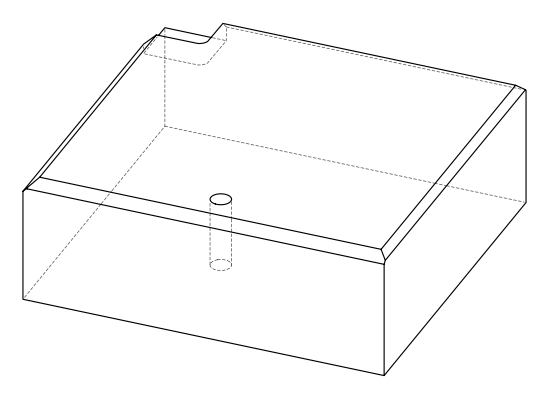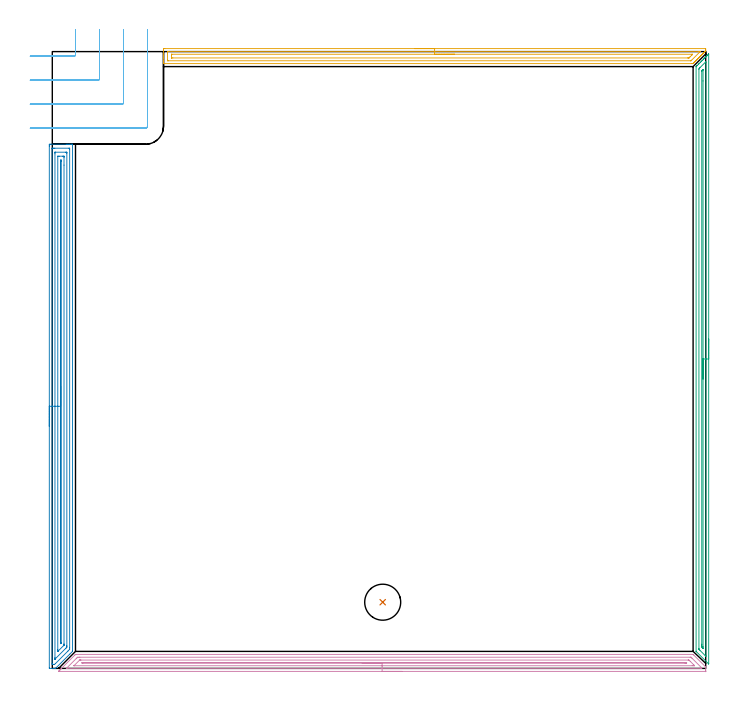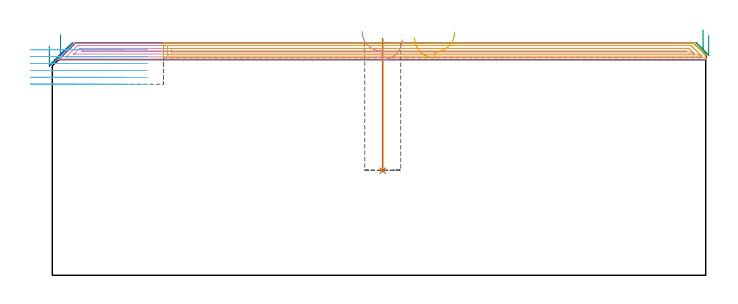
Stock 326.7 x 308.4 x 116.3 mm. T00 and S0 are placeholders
(PLAN: 6 operations, 2 tool changes, 39 min)
(1 INDEXABLE_INSERT_DRILL_BLIND_HOLE_FROM_SOLID | STEP1POCKET | NXT0302_007 | 0.27 min | 16212 mm3)
(2 AREA_MILL | FG_CHAMFER_SURFACE | UGT0205_001 | 10.53 min | 18066 mm3)
(3 AREA_MILL_1 | FG_CHAMFER_SURFACE_1 | UGT0205_001 | 7.34 min | 6119 mm3)
(4 AREA_MILL_2 | FG_CHAMFER_SURFACE_2 | UGT0205_001 | 10.29 min | 11366 mm3)
(5 AREA_MILL_3 | FG_CHAMFER_SURFACE_3 | UGT0205_001 | 6.65 min | 7708 mm3)
(6 MILL_CORNER_NOTCH_RECTANGULAR | CORNER_NOTCH_RECTANGULAR | UGT0201_010 | Follow Part, ap 4, ae 75% | 3.95 min | 52563 mm3)
(TOOL NXT0302_007 | Index. Insert Drill 18mm [880-D1800L25-05] | D18 PA176 FL90 Z2)
(TOOL UGT0205_001 | Chamfer Mill 20 x 3 x 45 deg. | D20 FL50 Z2)
(TOOL UGT0201_010 | End Mill 16 mm | D16 FL22 Z2)
(OP 1 INDEXABLE_INSERT_DRILL_BLIND_HOLE_FROM_SOLID)
G17 G21 G94 G90
T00 M6
G54
G17 G0 G90 X165.2 Y33.1 S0 M3
G43 Z126.3 H1
G94 G81 G98 Z52.3 F250. R118.3
G80
M5
M2
(OP 2 AREA_MILL)
G17 G21 G94 G90
T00 M6
G54
G17 G0 G90 X-1.5 Y121.05 S1061 M3
G43 Z126.3 H0
Z114.7
G94 G1 Y121.088 Z113.828 F250.
Y121.202 Z112.963
Y121.391 Z112.112
Y121.653 Z111.28
Y121.987 Z110.474
Y122.39 Z109.7
Y122.858 Z108.964
Y123.39 Z108.272
Y123.979 Z107.629
Y124.622 Z107.039
Y125.314 Z106.508
Y126.05 Z106.04
Y126.824 Z105.637
Y127.63 Z105.303
Y128.462 Z105.041
Y129.313 Z104.852
Y130.178 Z104.738
Y131.05 Z104.7
Y261.087
X-1.499 Y261.482 Z104.701
X-1.495 Y261.975 Z104.703
X-1.492 Y262.091 Z104.706
X-1.007 Y262.1 Z105.191
X6.953 Z113.148
X7.498 Z113.695
X7.838 Z114.034
X8.382 Z114.579
X8.722 Z114.917
X9.402 Z115.601
X9.721 Z115.921
X10.081 Y262.092 Z116.272
X10.097 Y262.091 Z116.288
X10.1 Y261.928 Z116.3
Y8.655
X10.103 Y8.512 Z116.296
X10.053 Y8.453 Z116.253
X8.722 Y7.121 Z114.919
X8.585 Y6.985 Z114.785
X1.772 Y0.172 Z107.97
X1.647 Y0.05 Z107.845
X1.604 Y0.01 Z107.801
X1.309 Y0.001 Z107.503
X0.967 Y0. Z107.167
X-0.462 Z105.734
X-1.346 Z104.851
X-1.491 Y0.002 Z104.705
X-1.5 Y0.421 Z104.7
Y131.05
X-0.086 Z106.114
X-0.085 Y259.909 Z106.115
X-0.084 Y260.016 Z106.116
X-0.082 Y260.069 Z106.118
X-0.08 Y260.087 Z106.12
X-0.039 Y260.09 Z106.161
X0.363 Y260.098 Z106.563
X0.762 Y260.1 Z106.962
X1.246 Z107.446
X8.323 Y260.099 Z114.523
X8.563 Y260.093 Z114.763
X8.675 Y260.09 Z114.875
X8.685 Y259.733 Z114.885
Y259.695
X8.686 Y10.445 Z114.886
X8.68 Y9.594 Z114.88
X8.679 Y9.552 Z114.879
X7.823 Y8.673 Z114.023
X1.555 Y2.405 Z107.755
X1.151 Y2.013 Z107.351
X0.762 Y2.007 Z106.962
X0.276 Y2.002 Z106.476
X0.037 Y2.007 Z106.237
X-0.075 Y2.01 Z106.125
X-0.085 Y2.367 Z106.115
Y2.405
X-0.086 Y131.05 Z106.114
X1.328 Z107.528
X1.329 Y257.336 Z107.529
X1.331 Y257.908 Z107.531
X1.333 Y258.068 Z107.533
X1.335 Y258.082 Z107.535
X1.345 Y258.09 Z107.545
X1.394 Y258.095 Z107.594
X1.458 Y258.099 Z107.658
X6.764 Y258.1 Z112.964
X6.953 Y258.098 Z113.153
X7.143 Y258.094 Z113.343
X7.263 Y258.09 Z113.463
X7.266 Y258.015 Z113.466
X7.269 Y257.908 Z113.469
X7.271 Y257.587 Z113.471
Y11.339
X7.27 Y11.019 Z113.47
X7.267 Y10.731 Z113.467
X7.264 Y10.593 Z113.464
X7.139 Y10.445 Z113.339
X7.048 Y10.349 Z113.248
X6.953 Y10.253 Z113.153
X6.605 Y9.904 Z112.805
X1.578 Y4.877 Z107.778
X1.441 Y4.744 Z107.641
X1.351 Y4.66 Z107.551
X1.332 Y4.645 Z107.532
Y4.647
X1.33 Y4.672 Z107.53
X1.328 Y5.407 Z107.528
Y131.05
X2.743 Z108.943
Y255.907
X2.745 Y256.005 Z108.945
X2.747 Y256.064 Z108.947
X2.749 Y256.089 Z108.949
X2.769 Y256.09 Z108.969
X2.984 Y256.095 Z109.184
X3.415 Y256.1 Z109.615
X5.206 Z111.406
X5.621 Y256.096 Z111.821
X5.828 Y256.092 Z112.028
X5.849 Y256.09 Z112.049
X5.851 Y256.076 Z112.051
X5.855 Y256.038 Z112.055
X5.856 Y255.983 Z112.056
X5.857 Y255.442 Z112.057
Y251.645
Y12.232
X5.856 Y11.892 Z112.056
X5.853 Y11.722 Z112.053
X5.85 Y11.639 Z112.05
X5.845 Y11.606 Z112.045
X5.826 Y11.584 Z112.026
X5.589 Y11.339 Z111.789
X2.847 Y8.597 Z109.047
X2.782 Y8.541 Z108.982
X2.749 Y8.515 Z108.949
X2.746 Y8.551 Z108.946
X2.744 Y8.608 Z108.944
X2.743 Y9.338 Z108.943
Y131.05
X4.157 Z110.357
Y253.586
X4.158 Y253.731 Z110.358
X4.162 Y254.019 Z110.362
X4.164 Y254.091 Z110.364
X4.178 Y254.094 Z110.378
X4.219 Y254.097 Z110.419
X4.3 Y254.099 Z110.5
X4.393 Z110.593
X4.421 Y254.098 Z110.621
X4.434 Y254.095 Z110.634
X4.436 Y254.093 Z110.636
X4.438 Y254.067 Z110.638
X4.441 Y253.875 Z110.641
X4.443 Y253.586 Z110.643
Y253.441
Y12.981
X4.442 Y12.836 Z110.642
X4.439 Y12.74 Z110.639
X4.436 Y12.666 Z110.636
X4.419 Y12.629 Z110.619
X4.3 Y12.506 Z110.5
X4.162 Y12.372 Z110.362
X4.159 Y12.374 Z110.359
X4.158 Y12.375 Z110.358
X4.157 Y14.019 Z110.357
Y131.05
Y131.922 Z110.395
Y132.786 Z110.509
Y133.638 Z110.698
Y134.47 Z110.96
Y135.276 Z111.294
Y136.05 Z111.697
Y136.786 Z112.165
Y137.478 Z112.696
Y138.121 Z113.286
Y138.71 Z113.929
Y139.241 Z114.621
Y139.71 Z115.357
Y140.113 Z116.131
Y140.447 Z116.937
Y140.709 Z117.769
Y140.898 Z118.62
Y141.012 Z119.485
Y141.05 Z120.357
G0 Z126.3
M5
M2
(OP 3 AREA_MILL_1)
G17 G21 G94 G90
T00 M6
G54
G17 G0 G90 X328.2 Y164.7 S1061 M3
G43 Z126.3 H0
Z120.
G94 G1 Y164.662 Z119.128 F250.
Y164.548 Z118.264
Y164.359 Z117.412
Y164.097 Z116.58
Y163.763 Z115.774
Y163.36 Z115.
Y162.892 Z114.264
Y162.361 Z113.572
Y161.771 Z112.929
Y161.128 Z112.34
Y160.436 Z111.809
Y159.7 Z111.34
Y158.926 Z110.937
Y158.12 Z110.603
Y157.288 Z110.341
Y156.437 Z110.152
Y155.572 Z110.038
Y154.7 Z110.
X328.199 Y2.372 Z110.001
Y2.346
X328.193 Y2.218 Z110.005
X328.146 Y2.26 Z110.052
X328.028 Y2.372 Z110.171
X322.102 Y8.297 Z116.097
X321.917 Y8.486 Z116.277
X321.904 Y8.505 Z116.289
X321.9 Y8.626 Z116.3
Y300.776
X321.896 Y300.887 Z116.296
X321.917 Y300.914 Z116.277
X322.102 Y301.103 Z116.097
X322.22 Y301.221 Z115.979
X322.396 Y301.397 Z115.801
X323.114 Y302.114 Z115.086
X323.281 Y302.282 Z114.916
X324.007 Y303.007 Z114.192
X324.165 Y303.167 Z114.031
X324.621 Y303.621 Z113.579
X324.9 Y303.901 Z113.299
X325.048 Y304.05 Z113.148
X325.481 Y304.481 Z112.719
X325.794 Y304.794 Z112.405
X325.935 Y304.936 Z112.262
X326.34 Y305.34 Z111.86
X326.39 Y305.39 Z111.81
X326.687 Y305.688 Z111.512
X326.819 Y305.821 Z111.377
X327.199 Y306.2 Z111.001
X327.328 Y306.328 Z110.872
X327.58 Y306.581 Z110.618
X327.704 Y306.706 Z110.492
X328.059 Y307.059 Z110.141
X328.146 Y307.146 Z110.053
X328.179 Y307.177 Z110.02
X328.195 Y307.183 Z110.004
X328.2 Y307.177 Z110.
Y154.7
X326.786 Z111.414
Y6.393
X326.784 Y6.207 Z111.416
X326.781 Y6.115 Z111.419
X326.779 Y6.085 Z111.421
X326.756 Y6.106 Z111.444
X326.67 Y6.185 Z111.53
X326.458 Y6.393 Z111.742
X323.778 Y9.073 Z114.422
X323.383 Y9.476 Z114.817
X323.332 Y9.53 Z114.868
X323.321 Y9.559 Z114.879
X323.319 Y9.611 Z114.881
X323.316 Y9.718 Z114.884
X323.314 Y9.932 Z114.886
X323.315 Y299.434 Z114.885
X323.321 Y299.858 Z114.879
X323.531 Y300.075 Z114.669
X323.778 Y300.327 Z114.422
X326.55 Y303.1 Z111.65
X326.64 Y303.188 Z111.56
X326.738 Y303.281 Z111.462
X326.774 Y303.313 Z111.426
X326.785 Y303.043 Z111.415
Y303.007
X326.786 Y154.7 Z111.414
X325.372 Z112.828
X325.371 Y10.86 Z112.829
X325.37 Y10.536 Z112.83
X325.366 Y9.966 Z112.834
X325.365 Y9.953 Z112.835
X325.341 Y9.966 Z112.859
X325.05 Y10.256 Z113.15
X324.753 Y10.558 Z113.447
X324.736 Y10.86 Z113.464
X324.732 Y11.181 Z113.468
X324.729 Y11.753 Z113.471
Y12.078
Y298.54
X324.73 Y298.703 Z113.47
X324.733 Y298.783 Z113.467
X324.735 Y298.82 Z113.465
X324.752 Y298.841 Z113.448
X325.05 Y299.149 Z113.15
X325.191 Y299.291 Z113.009
X325.334 Y299.434 Z112.866
X325.349 Y299.444 Z112.851
X325.358 Y299.449 Z112.842
X325.364 Y299.434 Z112.836
X325.369 Y299.233 Z112.831
X325.371 Y299.11 Z112.829
X325.372 Y293.731 Z112.828
Y154.7
Y153.829 Z112.867
Y152.964 Z112.98
Y152.112 Z113.169
Y151.28 Z113.432
Y150.474 Z113.765
Y149.7 Z114.168
Y148.964 Z114.637
Y148.272 Z115.168
Y147.629 Z115.757
Y147.04 Z116.401
Y146.509 Z117.093
Y146.04 Z117.828
Y145.637 Z118.602
Y145.303 Z119.408
Y145.041 Z120.24
Y144.852 Z121.092
Y144.738 Z121.957
Y144.7 Z122.828
G0 Z126.3
M5
M2
(OP 4 AREA_MILL_2)
G17 G21 G94 G90
T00 M6
G54
G17 G0 G90 X174.9 Y-1.5 S1061 M3
G43 Z126.3 H0
Z117.8
G94 G1 X174.862 Z116.928 F250.
X174.748 Z116.064
X174.559 Z115.212
X174.297 Z114.38
X173.963 Z113.574
X173.56 Z112.8
X173.092 Z112.064
X172.56 Z111.372
X171.971 Z110.729
X171.328 Z110.14
X170.636 Z109.608
X169.9 Z109.14
X169.126 Z108.737
X168.32 Z108.403
X167.488 Z108.141
X166.637 Z107.952
X165.772 Z107.838
X164.9 Z107.8
X3.158
X3.101 Y-1.498 Z107.799
X3.267 Y-1.332 Z107.966
X3.422 Y-1.176 Z108.119
X3.573 Y-1.026 Z108.271
X3.713 Y-0.886 Z108.412
X3.858 Y-0.739 Z108.556
X3.999 Y-0.6 Z108.698
X4.16 Y-0.439 Z108.859
X4.295 Y-0.303 Z108.993
X4.425 Y-0.174 Z109.124
X11.304 Y6.704 Z116.003
X11.529 Y6.927 Z116.223
X11.606 Y6.997 Z116.289
X11.75 Y7. Z116.3
X320.282
X320.394 Y6.996 Z116.289
X320.453 Y6.945 Z116.241
X320.712 Y6.688 Z115.988
X326.542 Y0.86 Z110.157
X326.682 Y0.717 Z110.014
X326.699 Y0.693 Z109.989
X326.7 Y0.36 Z109.66
Y-0.524 Z108.775
Y-1.176 Z108.12
X326.699 Y-1.497 Z107.8
X326.698 Z107.799
X326.533 Y-1.5 Z107.8
X164.9
Y-0.086 Z109.214
X7.665 Y-0.085 Z109.215
X7.285 Y-0.084 Z109.216
X7.058 Y-0.082 Z109.218
X6.99 Y-0.079 Z109.221
X7.019 Y-0.043 Z109.257
X7.074 Y0.018 Z109.318
X7.285 Y0.235 Z109.535
X11.982 Y4.931 Z114.231
X12.312 Y5.255 Z114.555
X12.643 Y5.579 Z114.879
X12.87 Y5.581 Z114.881
X13.536 Y5.585 Z114.885
X13.759 Y5.586 Z114.886
X318.943 Y5.585 Z114.885
X319.167 Y5.584 Z114.884
X319.332 Y5.58 Z114.88
X319.349 Y5.579 Z114.879
X319.392 Y5.546 Z114.846
X319.506 Y5.439 Z114.739
X319.642 Y5.307 Z114.607
X319.836 Y5.115 Z114.415
X324.381 Y0.569 Z109.869
X324.458 Y0.491 Z109.791
X324.598 Y0.346 Z109.646
X324.683 Y0.256 Z109.556
X324.69 Y0.227 Z109.527
X324.697 Y0.182 Z109.482
Y0.049 Z109.349
X324.692 Y-0.054 Z109.246
X324.689 Y-0.08 Z109.22
X324.677 Y-0.081 Z109.219
X324.636 Y-0.083 Z109.217
X324.301 Y-0.085 Z109.215
X324.078 Y-0.086 Z109.214
X164.9
Y1.328 Z110.628
X10.973 Y1.329 Z110.629
X10.874 Y1.33 Z110.63
X10.857 Y1.332 Z110.632
X10.85 Y1.334 Z110.634
X10.851 Y1.343 Z110.643
X10.857 Y1.357 Z110.657
X13.558 Y4.059 Z113.359
X13.659 Y4.148 Z113.448
X13.693 Y4.165 Z113.465
X13.813 Y4.168 Z113.468
X13.967 Y4.17 Z113.47
X14.198 Y4.171 Z113.471
X14.314
X317.935
X318.05 Y4.169 Z113.469
X318.165 Y4.164 Z113.464
X318.341 Y4.148 Z113.448
X318.435 Y4.059 Z113.359
X318.943 Y3.557 Z112.857
X320.729 Y1.771 Z111.071
X321.053 Y1.441 Z110.741
X321.148 Y1.341 Z110.641
X320.96 Y1.333 Z110.633
X320.843 Y1.33 Z110.63
X320.729 Y1.329 Z110.629
X319.952 Y1.328 Z110.628
X164.9
Y2.743 Z112.043
X14.882 Y2.744 Z112.044
X14.869 Y2.745 Z112.045
X14.831 Y2.749 Z112.049
X14.875 Y2.751 Z112.051
X15.307 Y2.757 Z112.057
X15.322
X316.718
X317.157 Y2.75 Z112.05
X317.202 Y2.748 Z112.048
X317.171 Y2.745 Z112.045
X317.157 Y2.744 Z112.044
X316.703 Y2.743 Z112.043
X316.264
X164.9
X164.028 Z112.081
X163.164 Z112.195
X162.312 Z112.383
X161.48 Z112.646
X160.674 Z112.98
X159.9 Z113.382
X159.164 Z113.851
X158.472 Z114.382
X157.829 Z114.972
X157.24 Z115.615
X156.709 Z116.307
X156.24 Z117.043
X155.837 Z117.816
X155.503 Z118.622
X155.241 Z119.454
X155.052 Z120.306
X154.938 Z121.171
X154.9 Z122.043
G0 Z126.3
M5
M2
(OP 5 AREA_MILL_3)
G17 G21 G94 G90
T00 M6
G54
G17 G0 G90 X181.15 Y309.9 S1061 M3
G43 Z126.3 H0
Z118.8
G94 G1 X181.188 Z117.928 F250.
X181.302 Z117.064
X181.491 Z116.212
X181.753 Z115.38
X182.087 Z114.574
X182.49 Z113.8
X182.958 Z113.064
X183.49 Z112.372
X184.079 Z111.729
X184.722 Z111.14
X185.414 Z110.608
X186.15 Z110.14
X186.924 Z109.737
X187.73 Z109.403
X188.562 Z109.141
X189.414 Z108.952
X190.278 Z108.838
X191.15 Z108.8
X326.526
X326.594 Y309.898 Z108.802
X326.69 Y309.892 Z108.805
X326.7 Y309.474 Z109.225
Y309.13 Z109.569
Y308.869 Z109.825
X326.699 Y308.73 Z109.959
X326.69 Y308.697 Z109.992
X326.663 Y308.658 Z110.032
X326.526 Y308.525 Z110.173
X326.386 Y308.384 Z110.312
X326.245 Y308.244 Z110.454
X326.079 Y308.078 Z110.62
X325.939 Y307.937 Z110.758
X325.798 Y307.797 Z110.901
X325.632 Y307.631 Z111.067
X325.492 Y307.49 Z111.205
X325.351 Y307.35 Z111.348
X325.185 Y307.184 Z111.513
X325.046 Y307.044 Z111.652
X324.904 Y306.903 Z111.795
X324.739 Y306.737 Z111.96
X324.599 Y306.597 Z112.099
X324.457 Y306.456 Z112.242
X324.292 Y306.291 Z112.407
X324.152 Y306.15 Z112.546
X324.01 Y306.009 Z112.688
X323.845 Y305.844 Z112.854
X323.705 Y305.703 Z112.993
X323.564 Y305.562 Z113.135
X323.398 Y305.397 Z113.301
X323.258 Y305.256 Z113.439
X323.117 Y305.116 Z113.582
X322.951 Y304.95 Z113.747
X322.812 Y304.81 Z113.886
X322.67 Y304.669 Z114.029
X322.505 Y304.503 Z114.194
X322.365 Y304.363 Z114.333
X322.223 Y304.222 Z114.476
X322.058 Y304.057 Z114.641
X321.918 Y303.916 Z114.78
X321.776 Y303.775 Z114.923
X321.611 Y303.61 Z115.088
X321.471 Y303.469 Z115.227
X321.329 Y303.328 Z115.37
X321.164 Y303.163 Z115.535
X321.024 Y303.022 Z115.674
X320.882 Y302.881 Z115.816
X320.717 Y302.716 Z115.981
X320.539 Y302.54 Z116.155
X320.395 Y302.398 Z116.283
X319.824 Y302.4 Z116.3
X55.774
X55.61 Y302.403 Z116.288
X55.607 Y302.466 Z116.226
X55.6 Y302.885 Z115.814
Y303.219 Z115.481
Y303.916 Z114.779
Y305.158 Z113.539
Y305.703 Z112.991
Y306.324 Z112.371
Y309.005 Z109.692
X55.602 Y309.278 Z109.419
X55.607 Y309.892 Z108.806
X56.221 Y309.9 Z108.8
X191.15
Y308.486 Z110.214
X323.398 Y308.485 Z110.215
X323.5 Y308.484 Z110.216
X323.703 Y308.479 Z110.221
X324.006 Y308.467 Z110.233
X323.928 Y308.384 Z110.316
X323.665 Y308.117 Z110.583
X319.645 Y304.095 Z114.605
X319.465 Y303.916 Z114.784
X319.402 Y303.859 Z114.841
X319.375 Y303.837 Z114.863
X319.334 Y303.821 Z114.879
X319.134 Y303.816 Z114.884
X319.032 Y303.815 Z114.885
X58.008
X57.907 Y303.816 Z114.884
X57.704 Y303.821 Z114.879
X57.609 Y303.828 Z114.872
X57.606 Y303.858 Z114.842
X57.603 Y303.916 Z114.784
X57.6 Y304.324 Z114.376
X57.601 Y307.898 Z110.802
X57.609 Y308.384 Z110.316
X57.612 Y308.479 Z110.221
X57.805 Y308.484 Z110.216
X57.907 Y308.485 Z110.215
X191.15 Y308.486 Z110.214
Y307.072 Z111.629
X319.824 Y307.071
X319.929 Y307.07 Z111.63
X320.05 Y307.068 Z111.632
X320.143 Y307.065 Z111.635
X320.075 Y306.986 Z111.714
X319.951 Y306.855 Z111.845
X319.824 Y306.723 Z111.977
X318.804 Y305.703 Z112.997
X318.418 Y305.322 Z113.378
X318.361 Y305.267 Z113.433
X318.327 Y305.238 Z113.462
X318.273 Y305.235 Z113.465
X318.037 Y305.232 Z113.468
X317.617 Y305.229 Z113.471
X60.27
X59.795 Y305.231 Z113.469
X59.638 Y305.234 Z113.466
X59.618 Y305.235 Z113.465
X59.61 Y305.274 Z113.426
X59.605 Y305.378 Z113.322
X59.602 Y305.508 Z113.192
X59.6 Y306.792 Z111.908
X59.604 Y306.987 Z111.713
X59.608 Y307.043 Z111.657
X59.612 Y307.066 Z111.634
X59.619 Y307.067 Z111.633
X59.677 Y307.07 Z111.63
X59.795 Y307.071 Z111.629
X191.15 Y307.072
X192.022 Z111.667
X192.886 Z111.78
X193.738 Z111.969
X194.57 Z112.232
X195.376 Z112.565
X196.15 Z112.968
X196.886 Z113.437
X197.578 Z113.968
X198.221 Z114.557
X198.81 Z115.201
X199.342 Z115.893
X199.81 Z116.629
X200.213 Z117.402
X200.547 Z118.208
X200.809 Z119.04
X200.998 Z119.892
X201.112 Z120.757
X201.15 Z121.629
G0 Z126.3
M5
M2
(OP 6 MILL_CORNER_NOTCH_RECTANGULAR)
G17 G21 G94 G90
T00 M6
G54
G17 G0 G90 X-11. Y306.088 S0 M3
G43 Z126.3 H0
Z112.833
G94 G1 X-8. Y306.1 F250.
X-7.858 F500.
X10.804
G3 X11.6 Y306.896 R0.8
G1 Y316.4
Y319.4 F250.
G0 Z126.3
X-11. Y294.082
Z112.833
G1 X-8. Y294.1
X-7.858 F500.
X22.804
G3 X23.6 Y294.896 R0.8
G1 Y316.4
Y319.4 F250.
G0 Z126.3
X-11. Y282.064
Z112.833
G1 X-8. Y282.099
X-7.858 Y282.1 F500.
X34.804
G3 X35.6 Y282.896 R0.8
G1 Y316.4
Y319.4 F250.
G0 Z126.3
X-10.858 Y270.1
Z112.833
G1 X-7.858
X46.6 F500.
G3 X47.6 Y271.1 R1.
G1 Y316.4
Y319.4 F250.
G0 Z126.3
X-11. Y306.1
Z109.367
G1 X-8.
X10.804 F500.
G3 X11.6 Y306.896 R0.8
G1 Y316.4
Y319.4 F250.
G0 Z126.3
X-11. Y294.1
Z109.367
G1 X-8.
X22.804 F500.
G3 X23.6 Y294.896 R0.8
G1 Y316.4
Y319.4 F250.
G0 Z126.3
X-11. Y282.1
Z109.367
G1 X-8.
X34.804 F500.
G3 X35.6 Y282.896 R0.8
G1 Y316.4
Y319.4 F250.
G0 Z126.3
X-11. Y270.1
Z109.367
G1 X-8.
X46.6 F500.
G3 X47.6 Y271.1 R1.
G1 Y316.4
Y319.4 F250.
G0 Z126.3
X-11. Y306.1
Z105.9
G1 X-8.
X10.804 F500.
G3 X11.6 Y306.896 R0.8
G1 Y316.4
Y319.4 F250.
G0 Z126.3
X-11. Y294.1
Z105.9
G1 X-8.
X22.804 F500.
G3 X23.6 Y294.896 R0.8
G1 Y316.4
Y319.4 F250.
G0 Z126.3
X-11. Y282.1
Z105.9
G1 X-8.
X34.804 F500.
G3 X35.6 Y282.896 R0.8
G1 Y316.4
Y319.4 F250.
G0 Z126.3
X-11. Y270.1
Z105.9
G1 X-8.
X46.6 F500.
G3 X47.6 Y271.1 R1.
G1 Y316.4
Y319.4 F250.
G0 Z126.3
X-11. Y306.1
Z102.433
G1 X-8.
X10.804 F500.
G3 X11.6 Y306.896 R0.8
G1 Y316.4
Y319.4 F250.
G0 Z126.3
X-11. Y294.1
Z102.433
G1 X-8.
X22.804 F500.
G3 X23.6 Y294.896 R0.8
G1 Y316.4
Y319.4 F250.
G0 Z126.3
X-11. Y282.1
Z102.433
G1 X-8.
X34.804 F500.
G3 X35.6 Y282.896 R0.8
G1 Y316.4
Y319.4 F250.
G0 Z126.3
X-11. Y270.1
Z102.433
G1 X-8.
X46.6 F500.
G3 X47.6 Y271.1 R1.
G1 Y316.4
Y319.4 F250.
G0 Z126.3
X-11. Y306.1
Z98.967
G1 X-8.
X10.804 F500.
G3 X11.6 Y306.896 R0.8
G1 Y316.4
Y319.4 F250.
G0 Z126.3
X-11. Y294.1
Z98.967
G1 X-8.
X22.804 F500.
G3 X23.6 Y294.896 R0.8
G1 Y316.4
Y319.4 F250.
G0 Z126.3
X-11. Y282.1
Z98.967
G1 X-8.
X34.804 F500.
G3 X35.6 Y282.896 R0.8
G1 Y316.4
Y319.4 F250.
G0 Z126.3
X-11. Y270.1
Z98.967
G1 X-8.
X46.6 F500.
G3 X47.6 Y271.1 R1.
G1 Y316.4
Y319.4 F250.
G0 Z126.3
X-11. Y306.1
Z95.5
G1 X-8.
X10.804 F500.
G3 X11.6 Y306.896 R0.8
G1 Y316.4
Y319.4 F250.
G0 Z126.3
X-11. Y294.1
Z95.5
G1 X-8.
X22.804 F500.
G3 X23.6 Y294.896 R0.8
G1 Y316.4
Y319.4 F250.
G0 Z126.3
X-11. Y282.1
Z95.5
G1 X-8.
X34.804 F500.
G3 X35.6 Y282.896 R0.8
G1 Y316.4
Y319.4 F250.
G0 Z126.3
X-11. Y270.1
Z95.5
G1 X-8.
X46.6 F500.
G3 X47.6 Y271.1 R1.
G1 Y316.4
Y319.4 F250.
G0 Z126.3
M5
M2
